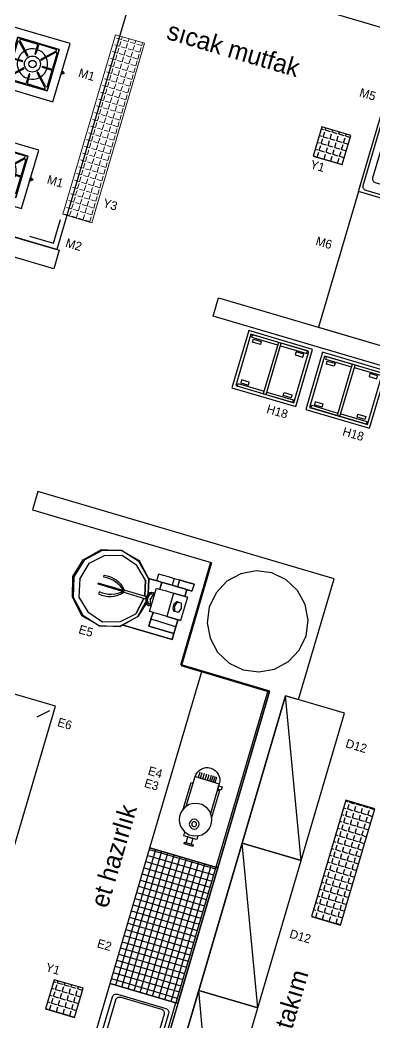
# Model space of a CAD drawing. Header units: millimetres. Extents: x 62878 to 70819, y -67946 to -61850.
# Drawn here: x 67248 to 67600, y -65788 to -64796 of the extents above; entities that cross this region are included whole.
import ezdxf
from ezdxf.enums import TextEntityAlignment as Align

# ---------------------------------------------------------------- set-up
doc = ezdxf.new("R2010")
doc.units = ezdxf.units.MM
for name, color, linetype, lineweight in [('-Hotec Kolon', 6, 'Continuous', 50), ('BAP', 41, 'Continuous', 30), ('Sel_Tezgah', 7, 'Continuous', 9)]:
    doc.layers.add(name, color=color, linetype=linetype, lineweight=lineweight)
doc.layers.add('S2000-002 Çizgi', color=7, linetype='Continuous')
doc.layers.add('ÇATI K', color=254, linetype='Continuous')
doc.styles.add('TAKSİM', font='GOTHIC.TTF', dxfattribs={"height": 20})

# ---------------------------------------------------------------- blocks, each defined once
blk = doc.blocks.new('A$C73A43FF4')
at = {"layer": 'S2000-002 Çizgi'}
for p, q in [((9.54, 50.64), (9.54, 34.07)), ((11.11, 51.39), (23.07, 39.5)), ((12.74, 51.31), (23.68, 40.25)), ((13.35, 53.03), (28.55, 53.03)), ((29.52, 52.07), (29.52, 43.2)), ((30.48, 52.07), (30.48, 43.2)), ((46.65, 53.03), (31.45, 53.03)), ((47.26, 51.31), (36.32, 40.25)), ((48.89, 51.39), (36.93, 39.5)), ((50.46, 50.64), (50.46, 34.07)), ((51.43, 11.2), (51.43, 54.05)), ((9.54, 14.61), (9.54, 31.18)), ((10.5, 33.11), (19.51, 33.11)), ((10.5, 32.14), (19.51, 32.14)), ((10.5, 32.14), (19.51, 32.14)), ((23.75, 39.58), (23.75, 39.58)), ((36.25, 39.58), (36.25, 39.58)), ((49.5, 33.11), (40.49, 33.11)), ((49.5, 32.14), (40.49, 32.14)), ((49.5, 32.14), (40.49, 32.14)), ((50.46, 14.61), (50.46, 31.18)), ((11.11, 13.86), (23.07, 25.75)), ((12.74, 13.93), (23.68, 24.99)), ((23.75, 25.67), (23.75, 25.67)), ((29.52, 13.18), (29.52, 22.04)), ((30.48, 13.18), (30.48, 22.04)), ((36.25, 25.67), (36.25, 25.67)), ((47.26, 13.93), (36.32, 24.99)), ((48.89, 13.86), (36.93, 25.75)), ((8.57, 11.2), (51.43, 11.2)), ((13.35, 12.22), (28.55, 12.22)), ((46.65, 12.22), (31.45, 12.22))]:
    blk.add_line(p, q, dxfattribs=at)
for points in [[(60, 2.62), (60, 62.62), (0, 62.62), (0, 2.62)], [(51.43, 11.2), (51.43, 54.05), (8.57, 54.05), (8.57, 11.2)], [(51.43, 11.2), (8.57, 11.2), (8.57, 54.05), (51.43, 54.05)], [(51.43, 11.2), (8.57, 11.2), (8.57, 54.05), (51.43, 54.05)], [(28.36, 2.62), (31.64, 2.62), (31.64, 1.31), (28.36, 1.31)], [(29.34, 1.31), (30.66, 1.31), (30.66, 0), (29.34, 0)]]:
    blk.add_lwpolyline(points, close=True, dxfattribs=at)
for radius in [7.93, 3.64]:
    blk.add_circle((30, 32.62), radius, dxfattribs=at)
for centre, radius, start, end in [((10.5, 50.64), 0.965, 51.148, 180), ((13.35, 52.07), 0.965, 90, 231.148), ((28.55, 52.07), 0.965, 360, 90), ((31.45, 52.07), 0.965, 90, 180), ((46.65, 52.07), 0.965, 308.852, 90), ((49.5, 50.64), 0.965, 360, 128.852), ((30, 32.62), 15.07, 135.20105, 178.1649), ((30, 32.62), 15.07, 91.8351, 131.37476), ((23.37, 39.88), 0.483, 321.14708, 51.14045), ((30, 43.2), 0.483, 180, 270), ((30, 43.2), 0.483, 270, 360), ((30, 32.62), 15.07, 48.62524, 88.1649), ((36.63, 39.88), 0.483, 128.85955, 218.85292), ((30, 32.62), 15.07, 1.8351, 44.79895), ((10.5, 34.07), 0.965, 180, 270), ((10.5, 31.18), 0.965, 90, 180), ((30, 32.62), 15.07, 181.8351, 224.79895), ((19.51, 32.62), 0.483, 360, 90), ((19.51, 32.62), 0.483, 270, 360), ((23.37, 39.88), 0.483, 231.15346, 321.13569), ((36.63, 39.88), 0.483, 218.86431, 308.84654), ((40.49, 32.62), 0.483, 90, 180), ((40.49, 32.62), 0.483, 180, 270), ((30, 32.62), 15.07, 315.20105, 358.1649), ((49.5, 34.07), 0.965, 270, 360), ((49.5, 31.18), 0.965, 0, 90), ((30, 32.62), 15.07, 228.62524, 268.1649), ((23.37, 25.37), 0.483, 38.86431, 128.84654), ((23.37, 25.37), 0.483, 308.85955, 38.85292), ((30, 22.04), 0.483, 90, 180), ((30, 22.04), 0.483, 0, 90), ((30, 32.62), 15.07, 271.8351, 311.37476), ((36.63, 25.37), 0.483, 141.14708, 231.14045), ((36.63, 25.37), 0.483, 51.15346, 141.13569), ((10.5, 14.61), 0.965, 180, 308.852), ((13.35, 13.18), 0.965, 128.852, 270), ((28.55, 13.18), 0.965, 270, 0), ((31.45, 13.18), 0.965, 180, 270), ((46.65, 13.18), 0.965, 270, 51.148), ((49.5, 14.61), 0.965, 231.148, 0)]:
    blk.add_arc(centre, radius, start, end, dxfattribs=at)
blk = doc.blocks.new('KAZAN YIKAMA 160100')
at = {"lineweight": 0}
h = blk.add_hatch(color=149, dxfattribs=at)
h.paths.add_polyline_path([(68.7, 58.2, -0.025454), (68.86, 58.72, 0.278063), (64.82, 55.82), (65.28, 55.62, -0.265675)])
h.paths.add_polyline_path([(69.4, 58.73, 0.028094), (68.86, 58.72, 0.025454), (68.7, 58.2, -0.030609), (69.22, 58.23, -0.027259)])
h.paths.add_polyline_path([(69.4, 58.73, 0.027259), (69.22, 58.23, -0.171751), (71.94, 57.28), (71.94, 57.28), (71.94, 57.28, -1.347305), (69.26, 55.45, -0.147228), (69.22, 58.23, 0.030609), (68.7, 58.2, 0.138731), (68.79, 55.3, 1.347306), (72.25, 57.67, 0.162476)])
h.paths.add_polyline_path([(76.5, 60.96), (76.77, 61.38, 0.483116), (68.86, 58.72, -0.028094), (69.4, 58.73, -0.470681)])
for p, q in [((0, 100), (160, 100)), ((0, 0), (0, 100)), ((160, 100), (160, 0)), ((5, 93.5), (155, 93.5)), ((5, 5), (5, 93.5)), ((6.5, 92), (153.5, 92)), ((6.5, 6.5), (6.5, 92)), ((153.5, 92), (153.5, 6.5)), ((155, 93.5), (155, 5)), ((160, 0), (0, 0)), ((155, 5), (5, 5)), ((153.5, 6.5), (6.5, 6.5))]:
    blk.add_line(p, q)
at = {"color": 149, "lineweight": 0}
for p, q in [((78.44, 95.88), (78.39, 89.97)), ((78.44, 95.88), (78.39, 89.97)), ((78.39, 89.97), (79.94, 89.95)), ((78.39, 89.97), (79.94, 89.95)), ((80, 95.86), (78.44, 95.88)), ((80, 95.86), (78.44, 95.88)), ((79.1, 95.86), (79.01, 87.22)), ((79.94, 89.95), (80, 95.86)), ((79.94, 89.95), (80, 95.86)), ((64.51, 55.62), (64.04, 48.32)), ((64.51, 55.62), (64.04, 48.32)), ((65.58, 55.61), (64.51, 55.62)), ((65.58, 55.61), (64.51, 55.62)), ((65.9, 48.3), (65.58, 55.61)), ((65.9, 48.3), (65.58, 55.61)), ((64.04, 48.32), (65.9, 48.3))]:
    blk.add_line(p, q, dxfattribs=at)
at = {"color": 251}
for p, q in [((15, 11.5), (15, 87)), ((19, 11.5), (19, 87)), ((33, 11.5), (33, 87)), ((37, 11.5), (37, 87)), ((51, 11.5), (51, 87)), ((55, 11.5), (55, 87)), ((69, 11.5), (69, 87)), ((73, 11.5), (73, 87)), ((87, 11.5), (87, 87)), ((91, 11.5), (91, 87)), ((105, 11.5), (105, 87)), ((109, 11.5), (109, 87)), ((123, 11.5), (123, 87)), ((127, 11.5), (127, 87)), ((141, 11.5), (141, 87)), ((145, 11.5), (145, 87))]:
    blk.add_line(p, q, dxfattribs=at)
blk.add_lwpolyline([(0, 100), (160, 100), (160, 98.5), (0, 98.5)], close=True)
at = {"color": 149, "lineweight": 0}
for centre in [(70.36, 96.08), (87.51, 95.91)]:
    blk.add_circle(centre, 1.99, dxfattribs=at)
at = {"color": 251}
for centre, start, end in [((17, 87), 0, 180), ((35, 87), 0, 180), ((53, 87), 0, 180), ((71, 87), 0, 180), ((89, 87), 0, 180), ((107, 87), 0, 180), ((125, 87), 0, 180), ((143, 87), 0, 180), ((17, 11.5), 180, 0), ((35, 11.5), 180, 0), ((53, 11.5), 180, 0), ((71, 11.5), 180, 0), ((89, 11.5), 180, 0), ((107, 11.5), 180, 0), ((125, 11.5), 180, 0), ((143, 11.5), 180, 0)]:
    blk.add_arc(centre, 2, start, end, dxfattribs=at)
at = {"color": 149, "lineweight": 0}
for centre, radius, start, end in [((81.87, 87.19), 2.86, 179.43001, 359.43001), ((83.13, 87.18), 1.6, 359.43001, 179.43001), ((89.17, 87.12), 7.64, 179.43001, 242.03458), ((87.53, 79.17), 5.53, 105.76632, 225.7833), ((86.64, 82.35), 2.23, 242.03458, 105.76632), ((82.11, 69.38), 3.83, 52.40892, 229.11119), ((84.04, 73.92), 3.8, 74.94983, 261.67628), ((83.68, 71.41), 1.26, 261.67628, 52.40892), ((84.66, 76.23), 1.41, 225.7833, 74.94983), ((73.46, 56.88), 4.83, 57.01034, 197.57947), ((78.46, 60.86), 4.98, 103.11986, 200.77428), ((75.25, 59.64), 1.54, 200.77428, 57.01034), ((79.63, 64.98), 3.77, 86.01564, 220.67721), ((77.73, 63.99), 1.76, 236.80878, 103.11986), ((80.5, 67.51), 1.37, 229.11119, 116.32433), ((68.83, 53.89), 4.31, 51.245, 156.7533), ((70.47, 55.93), 1.7, 197.57947, 51.245)]:
    blk.add_arc(centre, radius, start, end, dxfattribs=at)
blk.add_solid([(79.94, 89.95), (78.39, 89.97), (80, 95.86), (78.44, 95.88)], dxfattribs=at)
blk = doc.blocks.new('A$C59A6314D')
at = {"layer": 'S2000-002 Çizgi'}
for p, q in [((21.66, 52.76), (29.47, 53.87)), ((16.52, 47.29), (16.52, 39.4)), ((20.43, 48.95), (26.53, 43.94))]:
    blk.add_line(p, q, dxfattribs=at)
for points in [[(0, 0), (70, 0), (70, 70), (0, 70)], [(0, 68), (70, 68), (70, 70), (0, 70)]]:
    blk.add_lwpolyline(points, close=True, dxfattribs=at)
for points in [[(12, 6), (58, 6, 0.414214), (62, 10), (62, 60, 0.414214), (58, 64), (12, 64, 0.414214), (8, 60), (8, 10, 0.414214)], [(14, 10), (56, 10, 0.414214), (60, 14), (60, 56, 0.414214), (56, 60), (14, 60, 0.414214), (10, 56), (10, 14, 0.414214)]]:
    blk.add_lwpolyline(points, format="xyb", close=True, dxfattribs=at)
blk.add_circle((16.71, 52.26), 3.19, dxfattribs=at)
blk = doc.blocks.new('A$C55296281')
at = {"layer": 'S2000-002 Çizgi'}
for p, q in [((24.66, 52.76), (32.47, 53.87)), ((19.52, 47.29), (19.52, 39.4)), ((23.43, 48.95), (29.53, 43.94))]:
    blk.add_line(p, q, dxfattribs=at)
for points in [[(0, 68), (140, 68), (140, 70), (0, 70)], [(0, 0), (140, 0), (140, 70), (0, 70)]]:
    blk.add_lwpolyline(points, close=True, dxfattribs=at)
for points in [[(7, 3), (133, 3, 0.414214), (137, 7), (137, 63, 0.414214), (133, 67), (7, 67, 0.414214), (3, 63), (3, 7, 0.414214)], [(17, 10), (59, 10, 0.414214), (63, 14), (63, 56, 0.414214), (59, 60), (17, 60, 0.414214), (13, 56), (13, 14, 0.414214)]]:
    blk.add_lwpolyline(points, format="xyb", close=True, dxfattribs=at)
blk.add_circle((19.71, 52.26), 3.19, dxfattribs=at)
blk = doc.blocks.new('A$C65ED232B')
at = {"layer": 'S2000-002 Çizgi', "linetype": 'ByBlock', "flags": 128}
for points in [[(77.32, 42.72), (72.88, 57.82), (58.67, 72.97), (39.13, 77.41), (19.59, 72.97), (5.33, 57.82), (0, 38.24), (5.33, 19.59), (19.59, 4.44), (39.13, 0), (20.47, 5.33), (6.22, 19.59), (0.89, 38.24), (6.22, 57.82), (20.47, 72.04), (39.13, 77.41), (58.67, 72.04), (72.88, 57.82), (76.44, 41.83)], [(7.11, 38.24), (11.55, 56.05), (24.03, 67.6), (40.9, 72.97), (57.78, 67.6), (70.22, 56.05)], [(82.65, 25.8), (83.54, 25.8), (87.14, 25.8), (91.58, 25.8), (96.02, 25.8), (100.46, 25.8), (100.46, 49.83), (114.68, 49.83), (100.46, 49.83), (96.02, 49.83), (91.58, 49.83), (87.14, 49.83), (83.54, 49.83), (82.65, 49.83)], [(100.46, 49.83), (96.02, 49.83), (91.58, 49.83), (87.14, 49.83), (83.54, 49.83), (82.65, 49.83), (82.65, 25.8), (83.54, 25.8), (87.14, 25.8), (91.58, 25.8), (96.02, 25.8), (100.46, 25.8)], [(86.25, 57.82), (86.25, 56.94)], [(112.01, 56.94), (104.02, 56.94), (94.24, 56.94), (86.25, 56.94)], [(112.01, 56.94), (104.02, 56.94), (94.24, 56.94), (86.25, 56.94)], [(112.01, 57.82), (112.01, 56.94)], [(114.68, 25.8), (114.68, 49.83)], [(76.44, 38.24), (77.32, 40.9), (78.21, 43.61), (80.88, 44.5), (79.1, 44.5), (77.32, 43.61), (76.44, 40.9), (75.55, 38.24)], [(77.32, 38.24), (77.32, 40.02), (79.1, 42.72), (80.88, 42.72)], [(82.65, 31.13), (80.88, 33.8), (79.99, 38.24), (80.88, 41.83), (82.65, 44.5)], [(81.77, 43.61), (80.88, 44.5)], [(108.46, 32.91), (110.23, 32.91), (111.12, 35.57), (112.01, 38.24), (111.12, 40.02), (110.23, 42.72), (108.46, 42.72), (106.68, 42.72), (105.79, 42.72), (104.02, 40.02), (104.02, 38.24), (104.02, 35.57), (105.79, 32.91), (106.68, 32.91)], [(108.46, 42.72), (106.68, 42.72), (105.79, 40.02), (104.9, 38.24)], [(70.22, 21.36), (57.78, 9.81), (40.9, 4.44), (24.03, 9.81), (11.55, 21.36), (7.11, 38.24), (7.11, 39.13)], [(25.8, 37.35), (32.91, 37.35), (42.68, 37.35), (52.45, 37.35), (42.68, 37.35), (32.91, 37.35), (25.8, 37.35), (25.8, 38.24)], [(76.44, 33.8), (72.88, 19.59), (58.67, 5.33), (39.13, 0), (58.67, 4.44), (72.88, 19.59), (76.44, 32.91)], [(75.55, 39.13), (53.34, 39.13), (52.45, 39.13), (52.45, 38.24), (52.45, 37.35), (52.45, 36.46), (53.34, 36.46), (75.55, 36.46)], [(75.55, 37.35), (75.55, 38.24), (76.44, 34.69), (77.32, 32.02), (79.1, 31.13), (80.88, 31.13), (78.21, 32.02), (77.32, 34.69), (76.44, 38.24), (76.44, 37.35)], [(80.88, 32.91), (79.1, 32.91), (77.32, 35.57), (77.32, 38.24), (77.32, 37.35)], [(79.99, 38.24), (79.99, 37.35)], [(80.88, 31.13), (81.77, 32.02)], [(106.68, 32.91), (105.79, 35.57), (104.9, 38.24), (104.9, 37.35)], [(80.88, 18.7), (81.77, 18.7), (85.36, 18.7), (90.69, 18.7), (96.91, 18.7), (102.24, 18.7), (108.46, 18.7), (113.79, 18.7), (116.45, 18.7), (117.34, 18.7), (116.45, 18.7), (113.79, 18.7), (108.46, 18.7), (102.24, 18.7)], [(96.91, 11.59), (96.91, 18.7), (90.69, 18.7), (85.36, 18.7), (81.77, 18.7), (80.88, 18.7), (80.88, 11.59), (81.77, 11.59), (85.36, 11.59), (90.69, 11.59), (96.91, 11.59), (102.24, 11.59), (108.46, 11.59), (113.79, 11.59), (116.45, 11.59)], [(80.88, 11.59), (81.77, 11.59), (85.36, 11.59), (90.69, 11.59), (96.91, 11.59), (102.24, 11.59)], [(116.45, 11.59), (113.79, 11.59), (108.46, 11.59), (102.24, 11.59), (102.24, 18.7), (96.91, 18.7)], [(117.34, 11.59), (117.34, 18.7)]]:
    blk.add_lwpolyline(points, dxfattribs=at)
for points in [[(61.34, 70.26), (112.01, 70.26)], [(112.01, 70.26), (112.01, 64.04)], [(86.25, 56.94), (86.25, 64.04), (112.01, 64.04), (112.01, 56.94), (112.01, 64.04), (86.25, 64.04)], [(73.77, 39.13), (70.22, 56.05)], [(86.25, 56.94), (86.25, 57.82)], [(86.25, 49.83), (86.25, 56.94)], [(112.01, 56.94), (112.01, 57.82)], [(112.01, 56.94), (112.01, 49.83)], [(25.8, 38.24), (32.91, 38.24), (42.68, 38.24), (52.45, 38.24), (42.68, 38.24), (32.91, 38.24)], [(70.22, 21.36), (73.77, 36.46)], [(108.46, 32.91), (106.68, 32.91)], [(86.25, 18.7), (86.25, 25.8)], [(114.68, 25.8), (100.46, 25.8)], [(112.01, 25.8), (112.01, 18.7)], [(80.88, 18.7), (72.88, 18.7)], [(117.34, 11.59), (116.45, 11.59)]]:
    blk.add_lwpolyline(points, close=True, dxfattribs=at)
for points in [[(52.45, 39.13), (52.45, 37.8, 0.235134), (29.6, 45.43), (29.26, 47.4, -0.269873)], [(52.45, 36.47), (52.45, 37.8, -0.235134), (29.6, 30.17), (29.26, 28.2, 0.269873)]]:
    blk.add_lwpolyline(points, format="xyb", close=True, dxfattribs=at)
blk = doc.blocks.new('A$C4A433252')
at = {"layer": 'S2000-002 Çizgi'}
for points in [[(60.34, 28.62), (60.34, 30.82), (32.89, 30.82)], [(11.59, 22.79), (7.75, 22.79), (7.75, 9.45)], [(36.45, 3.62), (66.99, 3.62), (66.99, 28.62), (36.45, 28.62)], [(66.99, 24.39), (73.02, 24.39)], [(66.99, 22.78), (73.02, 22.78)], [(66.99, 20.77), (73.02, 20.77)], [(1.78, 19.81), (0, 19.81)], [(1.78, 13.23), (0, 13.23)], [(66.99, 18.75), (73.02, 18.75)], [(66.99, 16.53), (73.02, 16.53)], [(66.99, 13.92), (73.02, 13.92)], [(66.99, 11.7), (73.02, 11.7)], [(7.75, 9.45), (11.59, 9.45)], [(32.89, 1.42), (60.34, 1.42), (60.34, 3.62)], [(66.99, 9.28), (73.02, 9.28)], [(66.99, 7.27), (73.02, 7.27)]]:
    blk.add_lwpolyline(points, dxfattribs=at)
for points in [[(61.53, 28.6), (64.76, 28.6), (64.76, 32.23), (61.53, 32.23)], [(0, 12.1), (1.78, 12.1), (1.78, 20.94), (0, 20.94)], [(1.78, 13.71), (7.75, 13.71), (7.75, 18.85), (1.78, 18.85)]]:
    blk.add_lwpolyline(points, close=True, dxfattribs=at)
for centre, radius in [((26.26, 16.12), 16.12), ((21.63, 16.12), 4.84), ((21.63, 16.12), 2.42)]:
    blk.add_circle(centre, radius, dxfattribs=at)
blk.add_arc((66.99, 16.12), 12.5, 270, 90, dxfattribs=at)
blk = doc.blocks.new('A$C7A461B3E')
at = {"layer": 'S2000-002 Çizgi'}
for points in [[(0, 0), (59, 0), (59, 66), (0, 66)], [(3, 3), (56, 3), (56, 63), (3, 63)], [(7, 59), (7, 51), (10.05, 51), (10.05, 59)], [(52, 59), (52, 51), (48.95, 51), (48.95, 59)], [(3, 31.5), (56, 31.5), (56, 34.5), (3, 34.5)], [(7, 7), (7, 15), (10.05, 15), (10.05, 7)], [(52, 7), (52, 15), (48.95, 15), (48.95, 7)]]:
    blk.add_lwpolyline(points, close=True, dxfattribs=at)
for points in [[(5.63, 31.5), (5.63, 4.42), (3, 4.42), (3, 61.36), (5.63, 61.36), (5.63, 34.5)], [(53.37, 31.5), (53.37, 4.42), (56, 4.42), (56, 61.36), (53.37, 61.36), (53.37, 34.5)]]:
    blk.add_lwpolyline(points, dxfattribs=at)

msp = doc.modelspace()

# ---------------------------------------------------------------- hatches: boundary and pattern name
h = msp.add_hatch()
h.set_pattern_fill('ANGLE', color=0, angle=-16.42385)
h.set_pattern_definition([(343.576145, (17627.786, 3910.356), (1.97494474, 6.69998644), [5.08, -1.905]), (73.576145, (17627.786, 3910.356), (-6.69998644, 1.97494474), [5.08, -1.905])])
h.paths.add_polyline_path([(67575.87, -64909.76), (67547.1, -64901.28), (67538.62, -64930.06), (67567.39, -64938.54)])
h = msp.add_hatch()
h.set_pattern_fill('ANGLE', color=256, angle=343.57615)
h.set_pattern_definition([(343.57615, (63715.4286, -70410.413), (1.974945, 6.6999864), [5.08, -1.905]), (73.57615, (63715.4286, -70410.413), (-6.6999864, 1.974945), [5.08, -1.905])])
h.paths.add_polyline_path([(67536.87, -65682.54), (67565.65, -65691.03), (67599.58, -65575.92), (67570.8, -65567.44)])
h = msp.add_hatch()
h.set_pattern_fill('ANSI37', color=0, scale=2, angle=28.57615)
h.set_pattern_definition([(73.576145, (17313.827, 2499.08), (-6.09089676, 1.7954043), []), (163.576145, (17313.827, 2499.08), (-1.7954043, -6.09089676), [])])
h.paths.add_polyline_path([(67376.79, -65614.46), (67442.02, -65633.68), (67402.43, -65767.97), (67337.21, -65748.74)])
h = msp.add_hatch()
h.set_pattern_fill('ANGLE', color=0, angle=-16.42385)
h.set_pattern_definition([(343.576145, (17362.526, 3066.708), (1.97494474, 6.69998644), [5.08, -1.905]), (73.576145, (17362.526, 3066.708), (-6.69998644, 1.97494474), [5.08, -1.905])])
h.paths.add_polyline_path([(67310.61, -65753.41), (67281.84, -65744.93), (67273.36, -65773.71), (67302.13, -65782.19)])
at = {"layer": 'Sel_Tezgah'}
h = msp.add_hatch(dxfattribs=at)
h.set_pattern_fill('ANGLE', color=256, angle=73.57615)
h.set_pattern_definition([(73.576145, (92934.3274, -135951.598), (-6.69998644, 1.97494474), [5.08, -1.905]), (163.576145, (92934.3274, -135951.598), (-1.97494474, -6.69998644), [5.08, -1.905])])
h.paths.add_polyline_path([(67342.76, -64810.06), (67290.45, -64987.51), (67319.23, -64995.99), (67371.53, -64818.54)])

# ---------------------------------------------------------------- linework, layer by layer
at = {"layer": '-Hotec Kolon', "linetype": 'Continuous'}
for p, q in [((67437.54, -65332.32), (67407.63, -65433.8)), ((67407.63, -65433.8), (67495.4, -65459.67))]:
    msp.add_line(p, q, dxfattribs=at)
at = {"color": 0}
for p, q in [((67526.55, -65627.01), (67511.02, -65463.97)), ((67265.05, -65484.97), (67277.54, -65478.72)), ((67483.58, -65772.81), (67468.04, -65609.76)), ((67440.6, -65918.61), (67425.07, -65755.56))]:
    msp.add_line(p, q, dxfattribs=at)
for points in [[(67303.88, -64461.6), (67438.17, -64501.18), (67284.47, -65022.6), (67150.18, -64983.02)], [(67611.98, -64614.97), (67747.71, -64654.98), (67696.22, -64829.66), (67560.49, -64789.65)], [(67538.62, -64930.06), (67567.39, -64938.54), (67575.87, -64909.76), (67547.1, -64901.28)], [(67543.72, -65099.44), (67610.86, -65119.23), (67650.45, -64984.94), (67583.3, -64965.15)], [(67443.94, -65634.25), (67376.79, -65614.46), (67428.25, -65439.88), (67495.4, -65459.67)], [(67180.26, -65610.96), (67237.81, -65627.92), (67283.05, -65474.45), (67225.5, -65457.49)], [(67442.02, -65633.68), (67443.94, -65634.25), (67495.4, -65459.67), (67493.48, -65459.11)], [(67526.55, -65627.01), (67569.53, -65481.21), (67511.02, -65463.97), (67468.04, -65609.76)], [(67483.58, -65772.81), (67526.55, -65627.01), (67468.04, -65609.76), (67425.07, -65755.56)], [(67404.35, -65768.53), (67337.21, -65748.74), (67376.79, -65614.46), (67443.94, -65634.25)], [(67402.43, -65767.97), (67404.35, -65768.53), (67443.94, -65634.25), (67442.02, -65633.68)], [(67273.36, -65773.71), (67302.13, -65782.19), (67310.61, -65753.41), (67281.84, -65744.93)], [(67440.6, -65918.61), (67483.58, -65772.81), (67425.07, -65755.56), (67382.09, -65901.36)]]:
    msp.add_lwpolyline(points, close=True, dxfattribs=at)
msp.add_lwpolyline([(67599.58, -65575.92), (67570.8, -65567.44), (67536.87, -65682.54), (67565.65, -65691.03)], close=True)
at = {"layer": 'BAP'}
msp.add_lwpolyline([(67523.13, -65360.03), (67511.78, -65349.26), (67497.66, -65342.53), (67482.16, -65340.49), (67466.77, -65343.34), (67453.03, -65350.8), (67442.26, -65362.15), (67435.52, -65376.27), (67433.48, -65391.78), (67436.33, -65407.16), (67443.8, -65420.91), (67455.14, -65431.67), (67469.26, -65438.41), (67484.77, -65440.45), (67500.15, -65437.6), (67513.9, -65430.14), (67524.67, -65418.79), (67531.4, -65404.67), (67533.45, -65389.16), (67530.6, -65373.78)], close=True, dxfattribs=at)
at = {"layer": 'S2000-002 Çizgi'}
msp.add_lwpolyline([(67257.54, -65009.34), (67281.11, -65016.29), (67288.06, -64992.72)], dxfattribs=at)
at = {"layer": 'Sel_Tezgah'}
msp.add_lwpolyline([(67319.23, -64995.99), (67371.53, -64818.54), (67342.76, -64810.06), (67290.45, -64987.51)], close=True, dxfattribs=at)
at = {"layer": 'ÇATI K', "color": 0}
for p, q in [((67150.18, -64983.02), (67286.87, -65023.31)), ((67281.49, -65041.53), (67133.3, -64997.85)), ((67286.87, -65023.31), (67281.49, -65041.53)), ((67439.26, -65088.46), (67444.64, -65070.23)), ((67444.64, -65070.23), (67610.86, -65119.23)), ((67618.63, -65141.33), (67439.26, -65088.46)), ((67265.66, -65261.84), (67260.28, -65280.07)), ((67559.17, -65348.36), (67265.66, -65261.84)), ((67260.28, -65280.07), (67437.54, -65332.32)), ((67523.97, -65467.78), (67559.17, -65348.36)), ((67367.95, -65949.32), (67511.02, -65463.97)), ((67495.4, -65459.67), (67384.56, -65835.68)), ((67511.02, -65463.97), (67523.97, -65467.78))]:
    msp.add_line(p, q, dxfattribs=at)

# ---------------------------------------------------------------- block references
at = {"layer": 'S2000-002 Çizgi', "rotation": 73.57614527008748}
for name, p in [('A$C73A43FF4', (67283.2, -64877.03)), ('A$C73A43FF4', (67252.1, -64982.54)), ('A$C7A461B3E', (67521.3, -65177.89)), ('A$C7A461B3E', (67594.39, -65199.44))]:
    msp.add_blockref(name, p, dxfattribs=at)
at = {"layer": 'S2000-002 Çizgi', "xscale": -1}
for name, p, rotation in [('A$C55296281', (67583.3, -64965.15), 253.5761452700875), ('A$C65ED232B', (67311.17, -65309.41), 163.5761452700875), ('A$C4A433252', (67399.05, -65607.25), 253.5761452700875), ('A$C59A6314D', (67317.42, -65815.89), 253.5761452700875)]:
    msp.add_blockref(name, p, dxfattribs=dict(at, rotation=rotation))
at = {"layer": 'ÇATI K', "color": 0, "rotation": 343.6083032871308}
msp.add_blockref('KAZAN YIKAMA 160100', (67079.11, -65871.68), dxfattribs=at)

# ---------------------------------------------------------------- texts
at = {"style": 'TAKSİM'}
for s, rotation, p in [('sıcak mutfak', 343.57615, (67392.25, -64813.97)), ('et hazırlık', 73.57615, (67334.64, -65675.08)), ('temiz takım ', 73.57615, (67499.4, -65856.44))]:
    msp.add_text(s, height=18, rotation=rotation, dxfattribs=at).set_placement(p)
for s, p in [('M1', (67312.91, -64853.68)), ('M5', (67591.33, -64873.14)), ('Y1', (67541.71, -64943.99)), ('M1', (67281.8, -64959.2)), ('Y3', (67336.29, -64982.2)), ('M2', (67300.11, -65021.91)), ('M6', (67548.04, -65020)), ('H18', (67501.76, -65186.99)), ('H18', (67577.06, -65209.19)), ('E5', (67312.17, -65403.97)), ('E6', (67291.19, -65495.82)), ('D12', (67580.07, -65517.83)), ('E4', (67380.84, -65543.85)), ('E3', (67377.24, -65556.06)), ('D12', (67524.54, -65706.21)), ('E2', (67330.48, -65714.7)), ('Y1', (67279.46, -65738.31))]:
    msp.add_text(s, height=8.64, rotation=343.57615, dxfattribs=at).set_placement(p, align=Align.CENTER)

doc.saveas('drawing.dxf')
